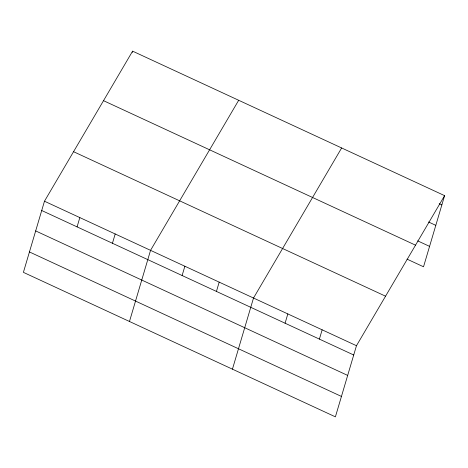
<?xml version="1.0" encoding="UTF-8"?>
<svg xmlns="http://www.w3.org/2000/svg" width="468" height="468" viewBox="0 0 468 468"><rect width="100%" height="100%" fill="white"/><g stroke="black" fill="none" stroke-linecap="round" stroke-linejoin="round"><path stroke-width="0.7" d="M44.472 201.217L23.4 272.353L335.398 416.848L356.47 345.712L444.6 195.647L132.602 51.152L44.472 201.217L356.47 345.712M77.08 226.886L79.829 217.597M132.21 52.48L132.602 51.152M112.437 243.261L115.192 233.971M129.478 321.481L150.55 250.345L238.68 100.281M182.116 275.529L184.872 266.239M216.438 291.424L219.188 282.134M232.438 369.164L253.51 298.028L341.64 147.964M285.076 323.212L287.832 313.923M319.398 339.107L322.148 329.817M444.6 195.647L423.528 266.783L407.031 259.137M439.206 203.715L441.85 204.937M428.542 221.984L435.802 225.342M417.696 240.868L429.571 246.373M103.522 100.673L415.52 245.168M73.552 151.696L385.55 296.191M41.722 210.506L353.72 355.001M35.673 230.917L347.671 375.412M29.443 251.948L341.441 396.437"/></g></svg>
